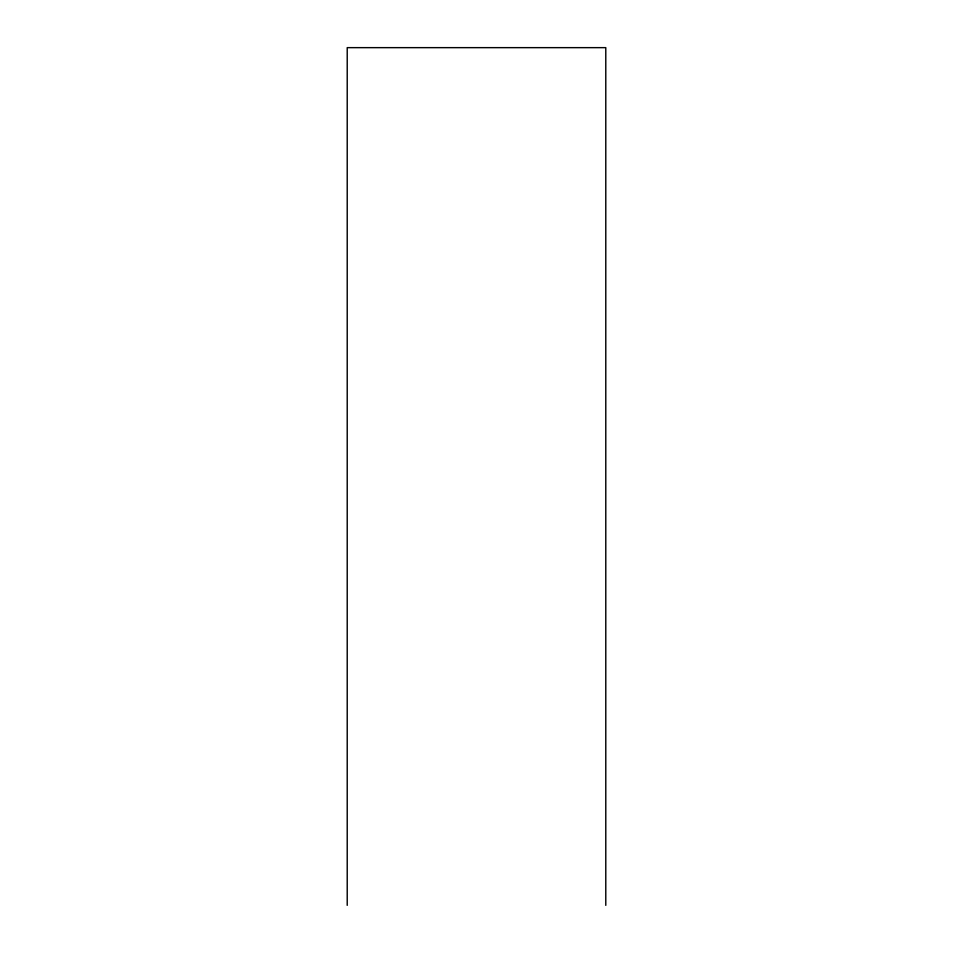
<?xml version="1.0" encoding="UTF-8"?>
<svg xmlns="http://www.w3.org/2000/svg" width="953" height="953" viewBox="0 0 953 953"><rect width="100%" height="100%" fill="white"/><g stroke="black" fill="none" stroke-linecap="round" stroke-linejoin="round"><path stroke-width="1.43" d="M605.786 905.35L605.786 47.65L347.214 47.65L347.214 905.35"/></g></svg>
